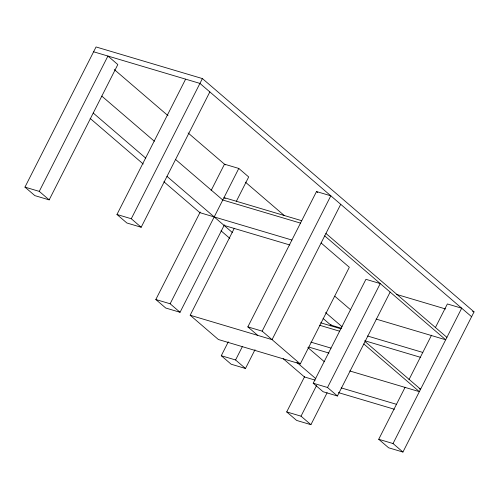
<?xml version="1.0" encoding="UTF-8"?>
<svg xmlns="http://www.w3.org/2000/svg" width="499" height="499" viewBox="0 0 499 499"><rect width="100%" height="100%" fill="white"/><g stroke="black" fill="none" stroke-linecap="round" stroke-linejoin="round"><path stroke-width="0.75" d="M49.17 199.881L39.265 191.373L107.921 56.044L117.826 64.552L49.17 199.881L34.855 195.62L24.95 187.119L96.058 46.956L202.388 78.574L474.05 311.881L402.942 452.044L388.627 447.79L378.722 439.282L405.132 387.236M209.842 91.916L141.186 227.245L126.871 222.991L116.966 214.483L185.622 79.154M141.186 227.245L131.281 218.743L202.388 78.574M224.407 224.837L180.045 312.28L165.73 308.026L155.825 299.519L200.193 212.075M211.108 190.562L224.488 164.19L238.796 168.444L248.702 176.952L236.383 201.24M180.045 312.28L170.14 303.772L238.796 168.444M321.106 242.982L349.331 267.264L300.292 363.927L218.4 339.52L190.175 315.237L234.312 228.243M255.001 349.724L245.483 368.48L231.168 364.226L221.269 355.718L228.317 341.821M257.752 335.39L247.847 326.882L316.503 191.554L330.818 195.808L262.162 331.143L300.292 363.927M245.483 368.48L235.578 359.972L242.277 346.774M340.723 204.316L272.061 339.644L190.175 315.237M327.119 392.757L310.921 424.68L296.612 420.426L286.707 411.918L304.664 376.527M330.363 325.859L331.068 324.475M337.424 395.994L323.115 391.74L313.21 383.232L365.929 279.315L380.238 283.575L327.525 387.492L337.424 395.994L390.143 292.083M310.921 424.68L301.022 416.172L316.509 385.64M409.005 379.602L431.535 335.185M435.409 327.55L447.378 303.953L461.694 308.207L393.037 443.542L402.942 452.044M93.606 51.784L199.937 83.408L471.599 316.715M301.714 220.701L224.014 197.592L225.174 198.596M300.485 223.115L222.785 200.012L175.573 159.468M291.909 240.031L199.887 212.668L163.89 181.755M224.107 225.429L289.857 244.984M472.565 311.438L474.05 311.881M396.499 294.379L445.576 308.975M24.95 187.119L39.265 191.373M116.966 214.483L131.281 218.743M376.078 319.073L445.682 339.775L324.706 235.884M341.503 328.261L330.768 325.067L323.096 318.481M367.495 335.989L422.784 352.437M320.657 322.784L340.829 328.785M319.435 325.205L339.607 331.199M364.694 340.723L420.732 357.384M310.852 342.121L331.024 348.115M155.825 299.519L170.14 303.772M247.847 326.882L262.162 331.143M308.8 347.067L328.972 353.067M419.154 388.815L420.582 389.239L365.05 341.547M349.755 370.957L419.36 391.659L363.821 343.961M315.181 380.144L304.446 376.951L283.176 358.687M341.173 387.873L396.462 404.315M221.269 355.718L235.578 359.972M313.21 383.232L327.525 387.492M338.378 392.601L394.41 409.267M286.707 411.918L301.022 416.172M378.722 439.282L393.037 443.542M316.503 191.554L317.67 192.552M325.934 233.463L446.904 337.361M114.277 69.536L168.02 115.693M188.098 132.94L225.305 164.888M245.383 182.135L284.361 215.612M101.808 96.114L154.328 141.223M334.779 296.194L350.71 309.873M93.232 113.03L145.752 158.139M166.99 176.384L232.366 232.528M325.604 312.599L342.127 326.789M90.126 118.406L143.238 164.015M221.007 230.806L229.858 238.403M307.846 347.547L324.387 361.756M296.899 362.436L315.805 378.672"/></g></svg>
